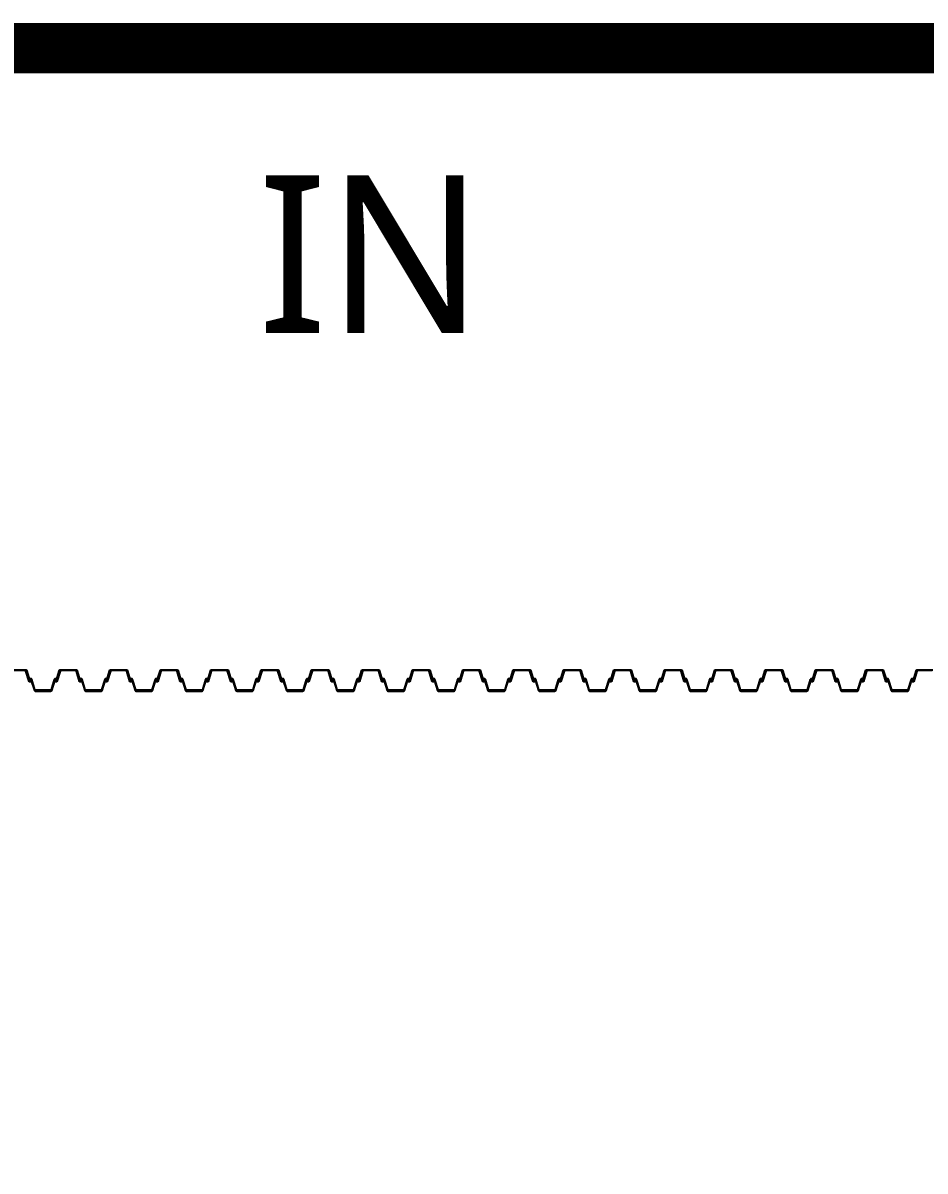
# Model space of a CAD drawing. Header units: millimetres. Extents: x -383953 to 676589, y -101685 to 196247.
# Drawn here: x 64934 to 79253, y 72486 to 90700 of the extents above; entities that cross this region are included whole.
import ezdxf
from ezdxf.enums import TextEntityAlignment as Align

# ---------------------------------------------------------------- set-up
doc = ezdxf.new("R2010")
doc.units = ezdxf.units.MM
doc.layers.add('C-TEXT', color=7, linetype='Continuous')
doc.layers.add('SHEET Pile', color=2, linetype='Continuous')
doc.layers.add('NDC_S_DIM', color=1, linetype='Continuous', lineweight=15)
doc.styles.add('JY-T', font='malgun.ttf')

msp = doc.modelspace()

# ---------------------------------------------------------------- hatches: boundary and pattern name
at = {"layer": 'NDC_S_DIM', "ltscale": 100}
h = msp.add_hatch(dxfattribs=at)
h.set_pattern_fill('CROSS', color=256, scale=50)
h.paths.add_polyline_path([(87300, 89500), (87300, 71950), (63350, 71950), (63350, 66800), (44500, 66800), (44500, 64200), (3550, 64200), (3550, 89500)], flags=17)
h.paths.add_polyline_path([(87300, 89500), (87300, 71950), (63350, 71950), (63350, 66800), (44500, 66800), (44500, 64200), (3550, 64200), (3550, 89500)], flags=17)

# ---------------------------------------------------------------- linework, layer by layer
at = {"layer": 'NDC_S_DIM', "color": 2, "ltscale": 100, "const_width": 800}
msp.add_lwpolyline([(26020, 90300), (87643, 90300)], dxfattribs=at)
at = {"layer": 'SHEET Pile'}
for points in [[(64730.1, 80440), (64975.1, 80440, -0.2992329), (64990, 80430.2), (65043.5, 80259, 0.2992329), (65046.2, 80257.2), (65053.6, 80257.2, 0.5393699), (65056.3, 80261.4), (65048.8, 80278.6, -0.5393699), (65051.5, 80282.8), (65059, 80282.8, -0.2992329), (65061.7, 80281), (65067.4, 80264.9, -0.5351003), (65053.6, 80244.5), (65046.2, 80244.5, -0.2992329), (65031.8, 80254)], [(65031.6, 80254.3), (64981.6, 80417.5, 0.2992329), (64966.7, 80427.2), (64738.5, 80427.2, 0.2992329)], [(65831.6, 80254.3), (65781.6, 80417.5, 0.2992329), (65766.7, 80427.2), (65538.5, 80427.2, 0.2992329), (65523.6, 80417.5), (65473.4, 80254, -0.2992329), (65459, 80244.5), (65451.5, 80244.5, -0.5351003), (65437.8, 80264.9), (65443.5, 80281, -0.2992329), (65446.2, 80282.8), (65453.6, 80282.8, -0.5393699), (65456.3, 80278.6), (65448.8, 80261.4, 0.5393699), (65451.5, 80257.2), (65459, 80257.2, 0.2992329), (65461.7, 80259), (65515.2, 80430.2, -0.2992329), (65530.1, 80440), (65775.1, 80440, -0.2992329), (65790, 80430.2), (65843.5, 80259, 0.2992329), (65846.2, 80257.2), (65853.6, 80257.2, 0.5393699), (65856.3, 80261.4), (65848.8, 80278.6, -0.5393699), (65851.5, 80282.8), (65859, 80282.8, -0.2992329), (65861.7, 80281), (65867.4, 80264.9, -0.5351003), (65853.6, 80244.5), (65846.2, 80244.5, -0.2992329), (65831.8, 80254)], [(66631.6, 80254.3), (66581.6, 80417.5, 0.2992329), (66566.7, 80427.2), (66338.5, 80427.2, 0.2992329), (66323.6, 80417.5), (66273.4, 80254, -0.2992329), (66259, 80244.5), (66251.5, 80244.5, -0.5351003), (66237.8, 80264.9), (66243.5, 80281, -0.2992329), (66246.2, 80282.8), (66253.6, 80282.8, -0.5393699), (66256.3, 80278.6), (66248.8, 80261.4, 0.5393699), (66251.5, 80257.2), (66259, 80257.2, 0.2992329), (66261.7, 80259), (66315.2, 80430.2, -0.2992329), (66330.1, 80440), (66575.1, 80440, -0.2992329), (66590, 80430.2), (66643.5, 80259, 0.2992329), (66646.2, 80257.2), (66653.6, 80257.2, 0.5393699), (66656.3, 80261.4), (66648.8, 80278.6, -0.5393699), (66651.5, 80282.8), (66659, 80282.8, -0.2992329), (66661.7, 80281), (66667.4, 80264.9, -0.5351003), (66653.6, 80244.5), (66646.2, 80244.5, -0.2992329), (66631.8, 80254)], [(67431.6, 80254.3), (67381.6, 80417.5, 0.2992329), (67366.7, 80427.2), (67138.5, 80427.2, 0.2992329), (67123.6, 80417.5), (67073.4, 80254, -0.2992329), (67059, 80244.5), (67051.5, 80244.5, -0.5351003), (67037.8, 80264.9), (67043.5, 80281, -0.2992329), (67046.2, 80282.8), (67053.6, 80282.8, -0.5393699), (67056.3, 80278.6), (67048.8, 80261.4, 0.5393699), (67051.5, 80257.2), (67059, 80257.2, 0.2992329), (67061.7, 80259), (67115.2, 80430.2, -0.2992329), (67130.1, 80440), (67375.1, 80440, -0.2992329), (67390, 80430.2), (67443.5, 80259, 0.2992329), (67446.2, 80257.2), (67453.6, 80257.2, 0.5393699), (67456.3, 80261.4), (67448.8, 80278.6, -0.5393699), (67451.5, 80282.8), (67459, 80282.8, -0.2992329), (67461.7, 80281), (67467.4, 80264.9, -0.5351003), (67453.6, 80244.5), (67446.2, 80244.5, -0.2992329), (67431.8, 80254)], [(68231.6, 80254.3), (68181.6, 80417.5, 0.2992329), (68166.7, 80427.2), (67938.5, 80427.2, 0.2992329), (67923.6, 80417.5), (67873.4, 80254, -0.2992329), (67859, 80244.5), (67851.5, 80244.5, -0.5351003), (67837.8, 80264.9), (67843.5, 80281, -0.2992329), (67846.2, 80282.8), (67853.6, 80282.8, -0.5393699), (67856.3, 80278.6), (67848.8, 80261.4, 0.5393699), (67851.5, 80257.2), (67859, 80257.2, 0.2992329), (67861.7, 80259), (67915.2, 80430.2, -0.2992329), (67930.1, 80440), (68175.1, 80440, -0.2992329), (68190, 80430.2), (68243.5, 80259, 0.2992329), (68246.2, 80257.2), (68253.6, 80257.2, 0.5393699), (68256.3, 80261.4), (68248.8, 80278.6, -0.5393699), (68251.5, 80282.8), (68259, 80282.8, -0.2992329), (68261.7, 80281), (68267.4, 80264.9, -0.5351003), (68253.6, 80244.5), (68246.2, 80244.5, -0.2992329), (68231.8, 80254)], [(69031.6, 80254.3), (68981.6, 80417.5, 0.2992329), (68966.7, 80427.2), (68738.5, 80427.2, 0.2992329), (68723.6, 80417.5), (68673.4, 80254, -0.2992329), (68659, 80244.5), (68651.5, 80244.5, -0.5351003), (68637.8, 80264.9), (68643.5, 80281, -0.2992329), (68646.2, 80282.8), (68653.6, 80282.8, -0.5393699), (68656.3, 80278.6), (68648.8, 80261.4, 0.5393699), (68651.5, 80257.2), (68659, 80257.2, 0.2992329), (68661.7, 80259), (68715.2, 80430.2, -0.2992329), (68730.1, 80440), (68975.1, 80440, -0.2992329), (68990, 80430.2), (69043.5, 80259, 0.2992329), (69046.2, 80257.2), (69053.6, 80257.2, 0.5393699), (69056.3, 80261.4), (69048.8, 80278.6, -0.5393699), (69051.5, 80282.8), (69059, 80282.8, -0.2992329), (69061.7, 80281), (69067.4, 80264.9, -0.5351003), (69053.6, 80244.5), (69046.2, 80244.5, -0.2992329), (69031.8, 80254)], [(69831.6, 80254.3), (69781.6, 80417.5, 0.2992329), (69766.7, 80427.2), (69538.5, 80427.2, 0.2992329), (69523.6, 80417.5), (69473.4, 80254, -0.2992329), (69459, 80244.5), (69451.5, 80244.5, -0.5351003), (69437.8, 80264.9), (69443.5, 80281, -0.2992329), (69446.2, 80282.8), (69453.6, 80282.8, -0.5393699), (69456.3, 80278.6), (69448.8, 80261.4, 0.5393699), (69451.5, 80257.2), (69459, 80257.2, 0.2992329), (69461.7, 80259), (69515.2, 80430.2, -0.2992329), (69530.1, 80440), (69775.1, 80440, -0.2992329), (69790, 80430.2), (69843.5, 80259, 0.2992329), (69846.2, 80257.2), (69853.6, 80257.2, 0.5393699), (69856.3, 80261.4), (69848.8, 80278.6, -0.5393699), (69851.5, 80282.8), (69859, 80282.8, -0.2992329), (69861.7, 80281), (69867.4, 80264.9, -0.5351003), (69853.6, 80244.5), (69846.2, 80244.5, -0.2992329), (69831.8, 80254)], [(70631.6, 80254.3), (70581.6, 80417.5, 0.2992329), (70566.7, 80427.2), (70338.5, 80427.2, 0.2992329), (70323.6, 80417.5), (70273.4, 80254, -0.2992329), (70259, 80244.5), (70251.5, 80244.5, -0.5351003), (70237.8, 80264.9), (70243.5, 80281, -0.2992329), (70246.2, 80282.8), (70253.6, 80282.8, -0.5393699), (70256.3, 80278.6), (70248.8, 80261.4, 0.5393699), (70251.5, 80257.2), (70259, 80257.2, 0.2992329), (70261.7, 80259), (70315.2, 80430.2, -0.2992329), (70330.1, 80440), (70575.1, 80440, -0.2992329), (70590, 80430.2), (70643.5, 80259, 0.2992329), (70646.2, 80257.2), (70653.6, 80257.2, 0.5393699), (70656.3, 80261.4), (70648.8, 80278.6, -0.5393699), (70651.5, 80282.8), (70659, 80282.8, -0.2992329), (70661.7, 80281), (70667.4, 80264.9, -0.5351003), (70653.6, 80244.5), (70646.2, 80244.5, -0.2992329), (70631.8, 80254)], [(71431.6, 80254.3), (71381.6, 80417.5, 0.2992329), (71366.7, 80427.2), (71138.5, 80427.2, 0.2992329), (71123.6, 80417.5), (71073.4, 80254, -0.2992329), (71059, 80244.5), (71051.5, 80244.5, -0.5351003), (71037.8, 80264.9), (71043.5, 80281, -0.2992329), (71046.2, 80282.8), (71053.6, 80282.8, -0.5393699), (71056.3, 80278.6), (71048.8, 80261.4, 0.5393699), (71051.5, 80257.2), (71059, 80257.2, 0.2992329), (71061.7, 80259), (71115.2, 80430.2, -0.2992329), (71130.1, 80440), (71375.1, 80440, -0.2992329), (71390, 80430.2), (71443.5, 80259, 0.2992329), (71446.2, 80257.2), (71453.6, 80257.2, 0.5393699), (71456.3, 80261.4), (71448.8, 80278.6, -0.5393699), (71451.5, 80282.8), (71459, 80282.8, -0.2992329), (71461.7, 80281), (71467.4, 80264.9, -0.5351003), (71453.6, 80244.5), (71446.2, 80244.5, -0.2992329), (71431.8, 80254)], [(72231.6, 80254.3), (72181.6, 80417.5, 0.2992329), (72166.7, 80427.2), (71938.5, 80427.2, 0.2992329), (71923.6, 80417.5), (71873.4, 80254, -0.2992329), (71859, 80244.5), (71851.5, 80244.5, -0.5351003), (71837.8, 80264.9), (71843.5, 80281, -0.2992329), (71846.2, 80282.8), (71853.6, 80282.8, -0.5393699), (71856.3, 80278.6), (71848.8, 80261.4, 0.5393699), (71851.5, 80257.2), (71859, 80257.2, 0.2992329), (71861.7, 80259), (71915.2, 80430.2, -0.2992329), (71930.1, 80440), (72175.1, 80440, -0.2992329), (72190, 80430.2), (72243.5, 80259, 0.2992329), (72246.2, 80257.2), (72253.6, 80257.2, 0.5393699), (72256.3, 80261.4), (72248.8, 80278.6, -0.5393699), (72251.5, 80282.8), (72259, 80282.8, -0.2992329), (72261.7, 80281), (72267.4, 80264.9, -0.5351003), (72253.6, 80244.5), (72246.2, 80244.5, -0.2992329), (72231.8, 80254)], [(73031.6, 80254.3), (72981.6, 80417.5, 0.2992329), (72966.7, 80427.2), (72738.5, 80427.2, 0.2992329), (72723.6, 80417.5), (72673.4, 80254, -0.2992329), (72659, 80244.5), (72651.5, 80244.5, -0.5351003), (72637.8, 80264.9), (72643.5, 80281, -0.2992329), (72646.2, 80282.8), (72653.6, 80282.8, -0.5393699), (72656.3, 80278.6), (72648.8, 80261.4, 0.5393699), (72651.5, 80257.2), (72659, 80257.2, 0.2992329), (72661.7, 80259), (72715.2, 80430.2, -0.2992329), (72730.1, 80440), (72975.1, 80440, -0.2992329), (72990, 80430.2), (73043.5, 80259, 0.2992329), (73046.2, 80257.2), (73053.6, 80257.2, 0.5393699), (73056.3, 80261.4), (73048.8, 80278.6, -0.5393699), (73051.5, 80282.8), (73059, 80282.8, -0.2992329), (73061.7, 80281), (73067.4, 80264.9, -0.5351003), (73053.6, 80244.5), (73046.2, 80244.5, -0.2992329), (73031.8, 80254)], [(73831.6, 80254.3), (73781.6, 80417.5, 0.2992329), (73766.7, 80427.2), (73538.5, 80427.2, 0.2992329), (73523.6, 80417.5), (73473.4, 80254, -0.2992329), (73459, 80244.5), (73451.5, 80244.5, -0.5351003), (73437.8, 80264.9), (73443.5, 80281, -0.2992329), (73446.2, 80282.8), (73453.6, 80282.8, -0.5393699), (73456.3, 80278.6), (73448.8, 80261.4, 0.5393699), (73451.5, 80257.2), (73459, 80257.2, 0.2992329), (73461.7, 80259), (73515.2, 80430.2, -0.2992329), (73530.1, 80440), (73775.1, 80440, -0.2992329), (73790, 80430.2), (73843.5, 80259, 0.2992329), (73846.2, 80257.2), (73853.6, 80257.2, 0.5393699), (73856.3, 80261.4), (73848.8, 80278.6, -0.5393699), (73851.5, 80282.8), (73859, 80282.8, -0.2992329), (73861.7, 80281), (73867.4, 80264.9, -0.5351003), (73853.6, 80244.5), (73846.2, 80244.5, -0.2992329), (73831.8, 80254)], [(74631.6, 80254.3), (74581.6, 80417.5, 0.2992329), (74566.7, 80427.2), (74338.5, 80427.2, 0.2992329), (74323.6, 80417.5), (74273.4, 80254, -0.2992329), (74259, 80244.5), (74251.5, 80244.5, -0.5351003), (74237.8, 80264.9), (74243.5, 80281, -0.2992329), (74246.2, 80282.8), (74253.6, 80282.8, -0.5393699), (74256.3, 80278.6), (74248.8, 80261.4, 0.5393699), (74251.5, 80257.2), (74259, 80257.2, 0.2992329), (74261.7, 80259), (74315.2, 80430.2, -0.2992329), (74330.1, 80440), (74575.1, 80440, -0.2992329), (74590, 80430.2), (74643.5, 80259, 0.2992329), (74646.2, 80257.2), (74653.6, 80257.2, 0.5393699), (74656.3, 80261.4), (74648.8, 80278.6, -0.5393699), (74651.5, 80282.8), (74659, 80282.8, -0.2992329), (74661.7, 80281), (74667.4, 80264.9, -0.5351003), (74653.6, 80244.5), (74646.2, 80244.5, -0.2992329), (74631.8, 80254)], [(75431.6, 80254.3), (75381.6, 80417.5, 0.2992329), (75366.7, 80427.2), (75138.5, 80427.2, 0.2992329), (75123.6, 80417.5), (75073.4, 80254, -0.2992329), (75059, 80244.5), (75051.5, 80244.5, -0.5351003), (75037.8, 80264.9), (75043.5, 80281, -0.2992329), (75046.2, 80282.8), (75053.6, 80282.8, -0.5393699), (75056.3, 80278.6), (75048.8, 80261.4, 0.5393699), (75051.5, 80257.2), (75059, 80257.2, 0.2992329), (75061.7, 80259), (75115.2, 80430.2, -0.2992329), (75130.1, 80440), (75375.1, 80440, -0.2992329), (75390, 80430.2), (75443.5, 80259, 0.2992329), (75446.2, 80257.2), (75453.6, 80257.2, 0.5393699), (75456.3, 80261.4), (75448.8, 80278.6, -0.5393699), (75451.5, 80282.8), (75459, 80282.8, -0.2992329), (75461.7, 80281), (75467.4, 80264.9, -0.5351003), (75453.6, 80244.5), (75446.2, 80244.5, -0.2992329), (75431.8, 80254)], [(76231.6, 80254.3), (76181.6, 80417.5, 0.2992329), (76166.7, 80427.2), (75938.5, 80427.2, 0.2992329), (75923.6, 80417.5), (75873.4, 80254, -0.2992329), (75859, 80244.5), (75851.5, 80244.5, -0.5351003), (75837.8, 80264.9), (75843.5, 80281, -0.2992329), (75846.2, 80282.8), (75853.6, 80282.8, -0.5393699), (75856.3, 80278.6), (75848.8, 80261.4, 0.5393699), (75851.5, 80257.2), (75859, 80257.2, 0.2992329), (75861.7, 80259), (75915.2, 80430.2, -0.2992329), (75930.1, 80440), (76175.1, 80440, -0.2992329), (76190, 80430.2), (76243.5, 80259, 0.2992329), (76246.2, 80257.2), (76253.6, 80257.2, 0.5393699), (76256.3, 80261.4), (76248.8, 80278.6, -0.5393699), (76251.5, 80282.8), (76259, 80282.8, -0.2992329), (76261.7, 80281), (76267.4, 80264.9, -0.5351003), (76253.6, 80244.5), (76246.2, 80244.5, -0.2992329), (76231.8, 80254)], [(77031.6, 80254.3), (76981.6, 80417.5, 0.2992329), (76966.7, 80427.2), (76738.5, 80427.2, 0.2992329), (76723.6, 80417.5), (76673.4, 80254, -0.2992329), (76659, 80244.5), (76651.5, 80244.5, -0.5351003), (76637.8, 80264.9), (76643.5, 80281, -0.2992329), (76646.2, 80282.8), (76653.6, 80282.8, -0.5393699), (76656.3, 80278.6), (76648.8, 80261.4, 0.5393699), (76651.5, 80257.2), (76659, 80257.2, 0.2992329), (76661.7, 80259), (76715.2, 80430.2, -0.2992329), (76730.1, 80440), (76975.1, 80440, -0.2992329), (76990, 80430.2), (77043.5, 80259, 0.2992329), (77046.2, 80257.2), (77053.6, 80257.2, 0.5393699), (77056.3, 80261.4), (77048.8, 80278.6, -0.5393699), (77051.5, 80282.8), (77059, 80282.8, -0.2992329), (77061.7, 80281), (77067.4, 80264.9, -0.5351003), (77053.6, 80244.5), (77046.2, 80244.5, -0.2992329), (77031.8, 80254)], [(77831.6, 80254.3), (77781.6, 80417.5, 0.2992329), (77766.7, 80427.2), (77538.5, 80427.2, 0.2992329), (77523.6, 80417.5), (77473.4, 80254, -0.2992329), (77459, 80244.5), (77451.5, 80244.5, -0.5351003), (77437.8, 80264.9), (77443.5, 80281, -0.2992329), (77446.2, 80282.8), (77453.6, 80282.8, -0.5393699), (77456.3, 80278.6), (77448.8, 80261.4, 0.5393699), (77451.5, 80257.2), (77459, 80257.2, 0.2992329), (77461.7, 80259), (77515.2, 80430.2, -0.2992329), (77530.1, 80440), (77775.1, 80440, -0.2992329), (77790, 80430.2), (77843.5, 80259, 0.2992329), (77846.2, 80257.2), (77853.6, 80257.2, 0.5393699), (77856.3, 80261.4), (77848.8, 80278.6, -0.5393699), (77851.5, 80282.8), (77859, 80282.8, -0.2992329), (77861.7, 80281), (77867.4, 80264.9, -0.5351003), (77853.6, 80244.5), (77846.2, 80244.5, -0.2992329), (77831.8, 80254)], [(78631.6, 80254.3), (78581.6, 80417.5, 0.2992329), (78566.7, 80427.2), (78338.5, 80427.2, 0.2992329), (78323.6, 80417.5), (78273.4, 80254, -0.2992329), (78259, 80244.5), (78251.5, 80244.5, -0.5351003), (78237.8, 80264.9), (78243.5, 80281, -0.2992329), (78246.2, 80282.8), (78253.6, 80282.8, -0.5393699), (78256.3, 80278.6), (78248.8, 80261.4, 0.5393699), (78251.5, 80257.2), (78259, 80257.2, 0.2992329), (78261.7, 80259), (78315.2, 80430.2, -0.2992329), (78330.1, 80440), (78575.1, 80440, -0.2992329), (78590, 80430.2), (78643.5, 80259, 0.2992329), (78646.2, 80257.2), (78653.6, 80257.2, 0.5393699), (78656.3, 80261.4), (78648.8, 80278.6, -0.5393699), (78651.5, 80282.8), (78659, 80282.8, -0.2992329), (78661.7, 80281), (78667.4, 80264.9, -0.5351003), (78653.6, 80244.5), (78646.2, 80244.5, -0.2992329), (78631.8, 80254)], [(79366.7, 80427.2), (79138.5, 80427.2, 0.2992329), (79123.6, 80417.5), (79073.4, 80254, -0.2992329), (79059, 80244.5), (79051.5, 80244.5, -0.5351003), (79037.8, 80264.9), (79043.5, 80281, -0.2992329), (79046.2, 80282.8), (79053.6, 80282.8, -0.5393699), (79056.3, 80278.6), (79048.8, 80261.4, 0.5393699), (79051.5, 80257.2), (79059, 80257.2, 0.2992329), (79061.7, 80259), (79115.2, 80430.2, -0.2992329), (79130.1, 80440), (79375.1, 80440, -0.2992329)], [(65431.6, 80285.7), (65381.6, 80122.5, -0.2992329), (65366.7, 80112.8), (65138.5, 80112.8, -0.2992329), (65123.6, 80122.5), (65073.4, 80286, 0.2992329), (65059, 80295.5), (65051.5, 80295.5, 0.5351003), (65037.8, 80275.1), (65043.5, 80259, 0.2992329), (65046.2, 80257.2), (65053.6, 80257.2, 0.5393699), (65056.3, 80261.4), (65048.8, 80278.6, -0.5393699), (65051.5, 80282.8), (65059, 80282.8, -0.2992329), (65061.7, 80281), (65115.2, 80109.8, 0.2992329), (65130.1, 80100), (65375.1, 80100, 0.2992329), (65390, 80109.8), (65443.5, 80281, -0.2992329), (65446.2, 80282.8), (65453.6, 80282.8, -0.5393699), (65456.3, 80278.6), (65448.8, 80261.4, 0.5393699), (65451.5, 80257.2), (65459, 80257.2, 0.2992329), (65461.7, 80259), (65467.4, 80275.1, 0.5351003), (65453.6, 80295.5), (65446.2, 80295.5, 0.2992329), (65431.8, 80286)], [(66231.6, 80285.7), (66181.6, 80122.5, -0.2992329), (66166.7, 80112.8), (65938.5, 80112.8, -0.2992329), (65923.6, 80122.5), (65873.4, 80286, 0.2992329), (65859, 80295.5), (65851.5, 80295.5, 0.5351003), (65837.8, 80275.1), (65843.5, 80259, 0.2992329), (65846.2, 80257.2), (65853.6, 80257.2, 0.5393699), (65856.3, 80261.4), (65848.8, 80278.6, -0.5393699), (65851.5, 80282.8), (65859, 80282.8, -0.2992329), (65861.7, 80281), (65915.2, 80109.8, 0.2992329), (65930.1, 80100), (66175.1, 80100, 0.2992329), (66190, 80109.8), (66243.5, 80281, -0.2992329), (66246.2, 80282.8), (66253.6, 80282.8, -0.5393699), (66256.3, 80278.6), (66248.8, 80261.4, 0.5393699), (66251.5, 80257.2), (66259, 80257.2, 0.2992329), (66261.7, 80259), (66267.4, 80275.1, 0.5351003), (66253.6, 80295.5), (66246.2, 80295.5, 0.2992329), (66231.8, 80286)], [(67031.6, 80285.7), (66981.6, 80122.5, -0.2992329), (66966.7, 80112.8), (66738.5, 80112.8, -0.2992329), (66723.6, 80122.5), (66673.4, 80286, 0.2992329), (66659, 80295.5), (66651.5, 80295.5, 0.5351003), (66637.8, 80275.1), (66643.5, 80259, 0.2992329), (66646.2, 80257.2), (66653.6, 80257.2, 0.5393699), (66656.3, 80261.4), (66648.8, 80278.6, -0.5393699), (66651.5, 80282.8), (66659, 80282.8, -0.2992329), (66661.7, 80281), (66715.2, 80109.8, 0.2992329), (66730.1, 80100), (66975.1, 80100, 0.2992329), (66990, 80109.8), (67043.5, 80281, -0.2992329), (67046.2, 80282.8), (67053.6, 80282.8, -0.5393699), (67056.3, 80278.6), (67048.8, 80261.4, 0.5393699), (67051.5, 80257.2), (67059, 80257.2, 0.2992329), (67061.7, 80259), (67067.4, 80275.1, 0.5351003), (67053.6, 80295.5), (67046.2, 80295.5, 0.2992329), (67031.8, 80286)], [(67831.6, 80285.7), (67781.6, 80122.5, -0.2992329), (67766.7, 80112.8), (67538.5, 80112.8, -0.2992329), (67523.6, 80122.5), (67473.4, 80286, 0.2992329), (67459, 80295.5), (67451.5, 80295.5, 0.5351003), (67437.8, 80275.1), (67443.5, 80259, 0.2992329), (67446.2, 80257.2), (67453.6, 80257.2, 0.5393699), (67456.3, 80261.4), (67448.8, 80278.6, -0.5393699), (67451.5, 80282.8), (67459, 80282.8, -0.2992329), (67461.7, 80281), (67515.2, 80109.8, 0.2992329), (67530.1, 80100), (67775.1, 80100, 0.2992329), (67790, 80109.8), (67843.5, 80281, -0.2992329), (67846.2, 80282.8), (67853.6, 80282.8, -0.5393699), (67856.3, 80278.6), (67848.8, 80261.4, 0.5393699), (67851.5, 80257.2), (67859, 80257.2, 0.2992329), (67861.7, 80259), (67867.4, 80275.1, 0.5351003), (67853.6, 80295.5), (67846.2, 80295.5, 0.2992329), (67831.8, 80286)], [(68631.6, 80285.7), (68581.6, 80122.5, -0.2992329), (68566.7, 80112.8), (68338.5, 80112.8, -0.2992329), (68323.6, 80122.5), (68273.4, 80286, 0.2992329), (68259, 80295.5), (68251.5, 80295.5, 0.5351003), (68237.8, 80275.1), (68243.5, 80259, 0.2992329), (68246.2, 80257.2), (68253.6, 80257.2, 0.5393699), (68256.3, 80261.4), (68248.8, 80278.6, -0.5393699), (68251.5, 80282.8), (68259, 80282.8, -0.2992329), (68261.7, 80281), (68315.2, 80109.8, 0.2992329), (68330.1, 80100), (68575.1, 80100, 0.2992329), (68590, 80109.8), (68643.5, 80281, -0.2992329), (68646.2, 80282.8), (68653.6, 80282.8, -0.5393699), (68656.3, 80278.6), (68648.8, 80261.4, 0.5393699), (68651.5, 80257.2), (68659, 80257.2, 0.2992329), (68661.7, 80259), (68667.4, 80275.1, 0.5351003), (68653.6, 80295.5), (68646.2, 80295.5, 0.2992329), (68631.8, 80286)], [(69431.6, 80285.7), (69381.6, 80122.5, -0.2992329), (69366.7, 80112.8), (69138.5, 80112.8, -0.2992329), (69123.6, 80122.5), (69073.4, 80286, 0.2992329), (69059, 80295.5), (69051.5, 80295.5, 0.5351003), (69037.8, 80275.1), (69043.5, 80259, 0.2992329), (69046.2, 80257.2), (69053.6, 80257.2, 0.5393699), (69056.3, 80261.4), (69048.8, 80278.6, -0.5393699), (69051.5, 80282.8), (69059, 80282.8, -0.2992329), (69061.7, 80281), (69115.2, 80109.8, 0.2992329), (69130.1, 80100), (69375.1, 80100, 0.2992329), (69390, 80109.8), (69443.5, 80281, -0.2992329), (69446.2, 80282.8), (69453.6, 80282.8, -0.5393699), (69456.3, 80278.6), (69448.8, 80261.4, 0.5393699), (69451.5, 80257.2), (69459, 80257.2, 0.2992329), (69461.7, 80259), (69467.4, 80275.1, 0.5351003), (69453.6, 80295.5), (69446.2, 80295.5, 0.2992329), (69431.8, 80286)], [(70231.6, 80285.7), (70181.6, 80122.5, -0.2992329), (70166.7, 80112.8), (69938.5, 80112.8, -0.2992329), (69923.6, 80122.5), (69873.4, 80286, 0.2992329), (69859, 80295.5), (69851.5, 80295.5, 0.5351003), (69837.8, 80275.1), (69843.5, 80259, 0.2992329), (69846.2, 80257.2), (69853.6, 80257.2, 0.5393699), (69856.3, 80261.4), (69848.8, 80278.6, -0.5393699), (69851.5, 80282.8), (69859, 80282.8, -0.2992329), (69861.7, 80281), (69915.2, 80109.8, 0.2992329), (69930.1, 80100), (70175.1, 80100, 0.2992329), (70190, 80109.8), (70243.5, 80281, -0.2992329), (70246.2, 80282.8), (70253.6, 80282.8, -0.5393699), (70256.3, 80278.6), (70248.8, 80261.4, 0.5393699), (70251.5, 80257.2), (70259, 80257.2, 0.2992329), (70261.7, 80259), (70267.4, 80275.1, 0.5351003), (70253.6, 80295.5), (70246.2, 80295.5, 0.2992329), (70231.8, 80286)], [(71031.6, 80285.7), (70981.6, 80122.5, -0.2992329), (70966.7, 80112.8), (70738.5, 80112.8, -0.2992329), (70723.6, 80122.5), (70673.4, 80286, 0.2992329), (70659, 80295.5), (70651.5, 80295.5, 0.5351003), (70637.8, 80275.1), (70643.5, 80259, 0.2992329), (70646.2, 80257.2), (70653.6, 80257.2, 0.5393699), (70656.3, 80261.4), (70648.8, 80278.6, -0.5393699), (70651.5, 80282.8), (70659, 80282.8, -0.2992329), (70661.7, 80281), (70715.2, 80109.8, 0.2992329), (70730.1, 80100), (70975.1, 80100, 0.2992329), (70990, 80109.8), (71043.5, 80281, -0.2992329), (71046.2, 80282.8), (71053.6, 80282.8, -0.5393699), (71056.3, 80278.6), (71048.8, 80261.4, 0.5393699), (71051.5, 80257.2), (71059, 80257.2, 0.2992329), (71061.7, 80259), (71067.4, 80275.1, 0.5351003), (71053.6, 80295.5), (71046.2, 80295.5, 0.2992329), (71031.8, 80286)], [(71831.6, 80285.7), (71781.6, 80122.5, -0.2992329), (71766.7, 80112.8), (71538.5, 80112.8, -0.2992329), (71523.6, 80122.5), (71473.4, 80286, 0.2992329), (71459, 80295.5), (71451.5, 80295.5, 0.5351003), (71437.8, 80275.1), (71443.5, 80259, 0.2992329), (71446.2, 80257.2), (71453.6, 80257.2, 0.5393699), (71456.3, 80261.4), (71448.8, 80278.6, -0.5393699), (71451.5, 80282.8), (71459, 80282.8, -0.2992329), (71461.7, 80281), (71515.2, 80109.8, 0.2992329), (71530.1, 80100), (71775.1, 80100, 0.2992329), (71790, 80109.8), (71843.5, 80281, -0.2992329), (71846.2, 80282.8), (71853.6, 80282.8, -0.5393699), (71856.3, 80278.6), (71848.8, 80261.4, 0.5393699), (71851.5, 80257.2), (71859, 80257.2, 0.2992329), (71861.7, 80259), (71867.4, 80275.1, 0.5351003), (71853.6, 80295.5), (71846.2, 80295.5, 0.2992329), (71831.8, 80286)], [(72631.6, 80285.7), (72581.6, 80122.5, -0.2992329), (72566.7, 80112.8), (72338.5, 80112.8, -0.2992329), (72323.6, 80122.5), (72273.4, 80286, 0.2992329), (72259, 80295.5), (72251.5, 80295.5, 0.5351003), (72237.8, 80275.1), (72243.5, 80259, 0.2992329), (72246.2, 80257.2), (72253.6, 80257.2, 0.5393699), (72256.3, 80261.4), (72248.8, 80278.6, -0.5393699), (72251.5, 80282.8), (72259, 80282.8, -0.2992329), (72261.7, 80281), (72315.2, 80109.8, 0.2992329), (72330.1, 80100), (72575.1, 80100, 0.2992329), (72590, 80109.8), (72643.5, 80281, -0.2992329), (72646.2, 80282.8), (72653.6, 80282.8, -0.5393699), (72656.3, 80278.6), (72648.8, 80261.4, 0.5393699), (72651.5, 80257.2), (72659, 80257.2, 0.2992329), (72661.7, 80259), (72667.4, 80275.1, 0.5351003), (72653.6, 80295.5), (72646.2, 80295.5, 0.2992329), (72631.8, 80286)], [(73431.6, 80285.7), (73381.6, 80122.5, -0.2992329), (73366.7, 80112.8), (73138.5, 80112.8, -0.2992329), (73123.6, 80122.5), (73073.4, 80286, 0.2992329), (73059, 80295.5), (73051.5, 80295.5, 0.5351003), (73037.8, 80275.1), (73043.5, 80259, 0.2992329), (73046.2, 80257.2), (73053.6, 80257.2, 0.5393699), (73056.3, 80261.4), (73048.8, 80278.6, -0.5393699), (73051.5, 80282.8), (73059, 80282.8, -0.2992329), (73061.7, 80281), (73115.2, 80109.8, 0.2992329), (73130.1, 80100), (73375.1, 80100, 0.2992329), (73390, 80109.8), (73443.5, 80281, -0.2992329), (73446.2, 80282.8), (73453.6, 80282.8, -0.5393699), (73456.3, 80278.6), (73448.8, 80261.4, 0.5393699), (73451.5, 80257.2), (73459, 80257.2, 0.2992329), (73461.7, 80259), (73467.4, 80275.1, 0.5351003), (73453.6, 80295.5), (73446.2, 80295.5, 0.2992329), (73431.8, 80286)], [(74231.6, 80285.7), (74181.6, 80122.5, -0.2992329), (74166.7, 80112.8), (73938.5, 80112.8, -0.2992329), (73923.6, 80122.5), (73873.4, 80286, 0.2992329), (73859, 80295.5), (73851.5, 80295.5, 0.5351003), (73837.8, 80275.1), (73843.5, 80259, 0.2992329), (73846.2, 80257.2), (73853.6, 80257.2, 0.5393699), (73856.3, 80261.4), (73848.8, 80278.6, -0.5393699), (73851.5, 80282.8), (73859, 80282.8, -0.2992329), (73861.7, 80281), (73915.2, 80109.8, 0.2992329), (73930.1, 80100), (74175.1, 80100, 0.2992329), (74190, 80109.8), (74243.5, 80281, -0.2992329), (74246.2, 80282.8), (74253.6, 80282.8, -0.5393699), (74256.3, 80278.6), (74248.8, 80261.4, 0.5393699), (74251.5, 80257.2), (74259, 80257.2, 0.2992329), (74261.7, 80259), (74267.4, 80275.1, 0.5351003), (74253.6, 80295.5), (74246.2, 80295.5, 0.2992329), (74231.8, 80286)], [(75031.6, 80285.7), (74981.6, 80122.5, -0.2992329), (74966.7, 80112.8), (74738.5, 80112.8, -0.2992329), (74723.6, 80122.5), (74673.4, 80286, 0.2992329), (74659, 80295.5), (74651.5, 80295.5, 0.5351003), (74637.8, 80275.1), (74643.5, 80259, 0.2992329), (74646.2, 80257.2), (74653.6, 80257.2, 0.5393699), (74656.3, 80261.4), (74648.8, 80278.6, -0.5393699), (74651.5, 80282.8), (74659, 80282.8, -0.2992329), (74661.7, 80281), (74715.2, 80109.8, 0.2992329), (74730.1, 80100), (74975.1, 80100, 0.2992329), (74990, 80109.8), (75043.5, 80281, -0.2992329), (75046.2, 80282.8), (75053.6, 80282.8, -0.5393699), (75056.3, 80278.6), (75048.8, 80261.4, 0.5393699), (75051.5, 80257.2), (75059, 80257.2, 0.2992329), (75061.7, 80259), (75067.4, 80275.1, 0.5351003), (75053.6, 80295.5), (75046.2, 80295.5, 0.2992329), (75031.8, 80286)], [(75831.6, 80285.7), (75781.6, 80122.5, -0.2992329), (75766.7, 80112.8), (75538.5, 80112.8, -0.2992329), (75523.6, 80122.5), (75473.4, 80286, 0.2992329), (75459, 80295.5), (75451.5, 80295.5, 0.5351003), (75437.8, 80275.1), (75443.5, 80259, 0.2992329), (75446.2, 80257.2), (75453.6, 80257.2, 0.5393699), (75456.3, 80261.4), (75448.8, 80278.6, -0.5393699), (75451.5, 80282.8), (75459, 80282.8, -0.2992329), (75461.7, 80281), (75515.2, 80109.8, 0.2992329), (75530.1, 80100), (75775.1, 80100, 0.2992329), (75790, 80109.8), (75843.5, 80281, -0.2992329), (75846.2, 80282.8), (75853.6, 80282.8, -0.5393699), (75856.3, 80278.6), (75848.8, 80261.4, 0.5393699), (75851.5, 80257.2), (75859, 80257.2, 0.2992329), (75861.7, 80259), (75867.4, 80275.1, 0.5351003), (75853.6, 80295.5), (75846.2, 80295.5, 0.2992329), (75831.8, 80286)], [(76631.6, 80285.7), (76581.6, 80122.5, -0.2992329), (76566.7, 80112.8), (76338.5, 80112.8, -0.2992329), (76323.6, 80122.5), (76273.4, 80286, 0.2992329), (76259, 80295.5), (76251.5, 80295.5, 0.5351003), (76237.8, 80275.1), (76243.5, 80259, 0.2992329), (76246.2, 80257.2), (76253.6, 80257.2, 0.5393699), (76256.3, 80261.4), (76248.8, 80278.6, -0.5393699), (76251.5, 80282.8), (76259, 80282.8, -0.2992329), (76261.7, 80281), (76315.2, 80109.8, 0.2992329), (76330.1, 80100), (76575.1, 80100, 0.2992329), (76590, 80109.8), (76643.5, 80281, -0.2992329), (76646.2, 80282.8), (76653.6, 80282.8, -0.5393699), (76656.3, 80278.6), (76648.8, 80261.4, 0.5393699), (76651.5, 80257.2), (76659, 80257.2, 0.2992329), (76661.7, 80259), (76667.4, 80275.1, 0.5351003), (76653.6, 80295.5), (76646.2, 80295.5, 0.2992329), (76631.8, 80286)], [(77431.6, 80285.7), (77381.6, 80122.5, -0.2992329), (77366.7, 80112.8), (77138.5, 80112.8, -0.2992329), (77123.6, 80122.5), (77073.4, 80286, 0.2992329), (77059, 80295.5), (77051.5, 80295.5, 0.5351003), (77037.8, 80275.1), (77043.5, 80259, 0.2992329), (77046.2, 80257.2), (77053.6, 80257.2, 0.5393699), (77056.3, 80261.4), (77048.8, 80278.6, -0.5393699), (77051.5, 80282.8), (77059, 80282.8, -0.2992329), (77061.7, 80281), (77115.2, 80109.8, 0.2992329), (77130.1, 80100), (77375.1, 80100, 0.2992329), (77390, 80109.8), (77443.5, 80281, -0.2992329), (77446.2, 80282.8), (77453.6, 80282.8, -0.5393699), (77456.3, 80278.6), (77448.8, 80261.4, 0.5393699), (77451.5, 80257.2), (77459, 80257.2, 0.2992329), (77461.7, 80259), (77467.4, 80275.1, 0.5351003), (77453.6, 80295.5), (77446.2, 80295.5, 0.2992329), (77431.8, 80286)], [(78231.6, 80285.7), (78181.6, 80122.5, -0.2992329), (78166.7, 80112.8), (77938.5, 80112.8, -0.2992329), (77923.6, 80122.5), (77873.4, 80286, 0.2992329), (77859, 80295.5), (77851.5, 80295.5, 0.5351003), (77837.8, 80275.1), (77843.5, 80259, 0.2992329), (77846.2, 80257.2), (77853.6, 80257.2, 0.5393699), (77856.3, 80261.4), (77848.8, 80278.6, -0.5393699), (77851.5, 80282.8), (77859, 80282.8, -0.2992329), (77861.7, 80281), (77915.2, 80109.8, 0.2992329), (77930.1, 80100), (78175.1, 80100, 0.2992329), (78190, 80109.8), (78243.5, 80281, -0.2992329), (78246.2, 80282.8), (78253.6, 80282.8, -0.5393699), (78256.3, 80278.6), (78248.8, 80261.4, 0.5393699), (78251.5, 80257.2), (78259, 80257.2, 0.2992329), (78261.7, 80259), (78267.4, 80275.1, 0.5351003), (78253.6, 80295.5), (78246.2, 80295.5, 0.2992329), (78231.8, 80286)], [(79031.6, 80285.7), (78981.6, 80122.5, -0.2992329), (78966.7, 80112.8), (78738.5, 80112.8, -0.2992329), (78723.6, 80122.5), (78673.4, 80286, 0.2992329), (78659, 80295.5), (78651.5, 80295.5, 0.5351003), (78637.8, 80275.1), (78643.5, 80259, 0.2992329), (78646.2, 80257.2), (78653.6, 80257.2, 0.5393699), (78656.3, 80261.4), (78648.8, 80278.6, -0.5393699), (78651.5, 80282.8), (78659, 80282.8, -0.2992329), (78661.7, 80281), (78715.2, 80109.8, 0.2992329), (78730.1, 80100), (78975.1, 80100, 0.2992329), (78990, 80109.8), (79043.5, 80281, -0.2992329), (79046.2, 80282.8), (79053.6, 80282.8, -0.5393699), (79056.3, 80278.6), (79048.8, 80261.4, 0.5393699), (79051.5, 80257.2), (79059, 80257.2, 0.2992329), (79061.7, 80259), (79067.4, 80275.1, 0.5351003), (79053.6, 80295.5), (79046.2, 80295.5, 0.2992329), (79031.8, 80286)]]:
    msp.add_lwpolyline(points, format="xyb", dxfattribs=at)

# ---------------------------------------------------------------- texts
at = {"layer": 'C-TEXT', "color": 1, "style": 'JY-T'}
msp.add_text('IN', height=2500, dxfattribs=at).set_placement((70451.6, 87030), align=Align.MIDDLE_CENTER)

doc.saveas('drawing.dxf')
